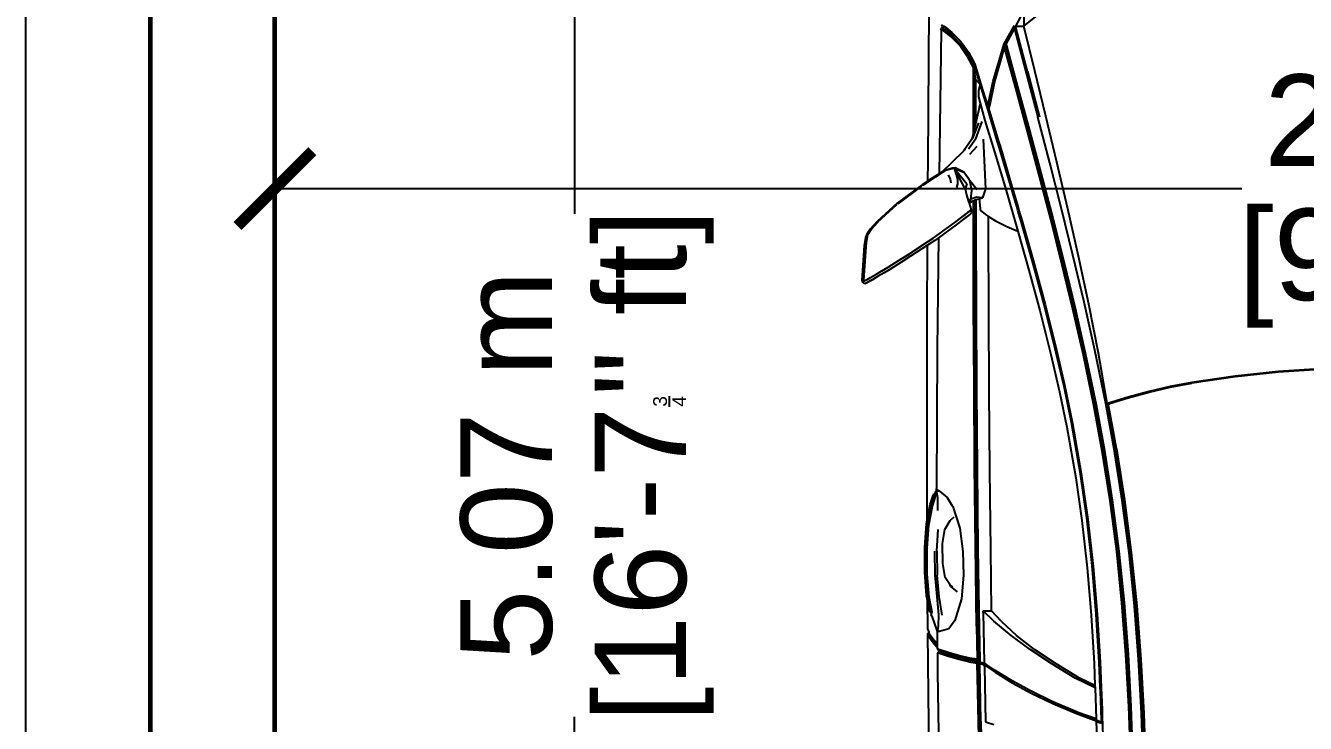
# Model space of a CAD drawing. Header units: metres. Extents: x 54.3 to 102.1, y 17 to 45.8.
# Drawn here: x 71.001 to 72.541, y 29.581 to 30.421 of the extents above; entities that cross this region are included whole.
import ezdxf

# ---------------------------------------------------------------- set-up
doc = ezdxf.new("R2010")
doc.units = ezdxf.units.M
doc.layers.get('Defpoints').update_dxf_attribs({"lineweight": 0})
doc.layers.add('A-WALL', color=6, linetype='Continuous', lineweight=60)
doc.layers.add('Edges', color=7, linetype='Continuous')
doc.styles.add('TEXTS', font='swissl.ttf')
doc.dimstyles.new('Copy of DIMTEXT', dxfattribs={"dimscale": 0.3, "dimtxt": 0.22, "dimasz": 0.18, "dimexe": 0.05, "dimexo": 0.05, "dimgap": 0.05, "dimtad": 0, "dimzin": 1, "dimdsep": 46, "dimtxsty": 'TEXTS', "dimblk": 'ARCHTICK', "dimcen": 0.1, "dimclrd": 256, "dimclre": 6, "dimclrt": 7, "dimadec": 0, "dimazin": 0, "dimtfac": 0.15, "dimtix": 1, "dimtofl": 0, "dimtmove": 1, "dimatfit": 3, "dimldrblk": 'OPEN', "dimfxl": 0, "dimtolj": 1, "dimtzin": 0, "dimarcsym": 0})

# ---------------------------------------------------------------- blocks, each defined once
blk = doc.blocks.new('BMW 7 Series pl')
at = {"layer": 'Edges'}
for p, q in [((-431.4, -209.6), (-424.2, -314.2)), ((-430.2, -209.6), (-422.9, -314.2)), ((-424.2, -314.2), (-415.9, -392.4)), ((-422.9, -314.2), (-414.7, -392.4)), ((-415.9, -392.4), (-404.6, -470.2)), ((-414.7, -392.4), (-403.4, -470.2)), ((-404.6, -470.2), (-397.3, -508.8)), ((-396, -508.7), (-403.4, -470.2)), ((-397.3, -508.8), (-388.5, -546.9)), ((-387.2, -546.9), (-396, -508.7)), ((-388.5, -546.9), (-378.2, -584.7)), ((-376.9, -584.7), (-387.2, -546.9)), ((-98.8, -578.8), (-3.1, -568.9)), ((-98.2, -580.3), (-2.7, -570.5)), ((-2.6, -573), (-98.1, -582.8)), ((-3.1, -568.9), (93.4, -561.6)), ((-2.7, -570.5), (93.6, -563.2)), ((93.7, -565.7), (-2.6, -573)), ((93.4, -561.6), (190.2, -556.4)), ((93.6, -563.2), (190.4, -558)), ((190.5, -560.5), (93.7, -565.7)), ((190.2, -556.4), (287.2, -552.9)), ((190.4, -558), (287.3, -554.5)), ((287.3, -557.1), (190.5, -560.5)), ((-378.2, -584.7), (-367, -621.7)), ((-366.7, -618.3), (-376.9, -584.7)), ((-285.7, -605.7), (-193.4, -591.1)), ((-284.7, -607.2), (-192.6, -592.6)), ((-192.6, -595.1), (-284.7, -609.7)), ((-193.4, -591.1), (-98.8, -578.8)), ((-192.6, -592.6), (-98.2, -580.3)), ((-98.1, -582.8), (-192.6, -595.1)), ((-101.5, -601.1), (-8.9, -591.7)), ((-8.5, -592.9), (-100.9, -602.4)), ((-8.3, -595.6), (-100.7, -605.1)), ((-8.9, -591.7), (84.4, -584.5)), ((84.7, -585.7), (-8.5, -592.9)), ((84.8, -588.4), (-8.3, -595.6)), ((84.4, -584.5), (178, -579.4)), ((178.1, -580.7), (84.7, -585.7)), ((178.2, -583.3), (84.8, -588.4)), ((178, -579.4), (271.8, -576.1)), ((271.8, -577.3), (178.1, -580.7)), ((271.9, -580), (178.2, -583.3)), ((-284.7, -609.7), (-366.9, -624.7)), ((-284.7, -607.2), (-366.8, -622.2)), ((-366.7, -618.3), (-366.1, -620.4)), ((-366.6, -621.6), (-366.1, -620.4)), ((-365.8, -619.9), (-366.3, -618.3)), ((-366.1, -620.4), (-365.7, -620.3)), ((-365.7, -620.3), (-364, -620)), ((-365.4, -621.1), (-365.7, -620.3)), ((-285.7, -605.7), (-364, -620)), ((-282.4, -627.1), (-193, -613)), ((-192.2, -614.3), (-281.4, -628.4)), ((-192, -616.9), (-281.3, -631)), ((-193, -613), (-101.5, -601.1)), ((-100.9, -602.4), (-192.2, -614.3)), ((-100.7, -605.1), (-192, -616.9)), ((-457.1, -637.8), (-545.2, -655.1)), ((-366.9, -624.7), (-462.8, -644.4)), ((-366.8, -622.2), (-457.1, -637.8)), ((-454.8, -660.9), (-364.4, -642.1)), ((-363.3, -643.4), (-453.5, -662.2)), ((-367, -621.7), (-366.8, -622.2)), ((-366.8, -622.2), (-366.6, -621.6)), ((-366.6, -621.6), (-365.9, -621.5)), ((-364.4, -642.1), (-282.4, -627.1)), ((-281.4, -628.4), (-363.3, -643.4)), ((-281.3, -631), (-363.1, -646.1)), ((11.7, -641.7), (-75.3, -649)), ((-73.6, -647.4), (11.7, -640.2)), ((11.7, -640.2), (97.7, -635)), ((99.1, -636.4), (11.7, -641.7)), ((97.7, -635), (143.9, -633.1)), ((143.1, -634.6), (99.1, -636.4)), ((100.4, -645.8), (140.4, -644.1)), ((144.4, -644), (126.7, -679.7)), ((140.4, -644.1), (126.7, -671.8)), ((140.4, -644.1), (144.4, -644)), ((143.9, -633.1), (143.1, -634.6)), ((151.2, -634.3), (143.1, -634.6)), ((143.9, -633.1), (183.9, -631.4)), ((144.4, -644), (144.5, -644)), ((144.5, -644), (200.4, -641.9)), ((144.5, -643.8), (145.1, -643.8)), ((201.1, -632.4), (151.2, -634.3)), ((183.9, -631.4), (201.9, -630.9)), ((200.4, -641.9), (188.5, -674.8)), ((190.7, -669.6), (200.8, -641.8)), ((190.7, -677.6), (203.7, -641.8)), ((200.4, -641.9), (200.5, -641.9)), ((200.5, -641.9), (200.8, -641.8)), ((200.8, -641.8), (202.1, -641.7)), ((201.1, -632.4), (201.9, -630.9)), ((204.4, -632.3), (201.1, -632.4)), ((201.9, -630.9), (205.2, -630.8)), ((202.1, -641.7), (203.7, -638.5)), ((203.7, -638.5), (204.9, -633.7)), ((203.7, -638.5), (203.7, -641.7)), ((203.7, -641.7), (204.1, -641.7)), ((203.7, -641.8), (204.1, -641.7)), ((203.7, -641.8), (203.7, -641.7)), ((204.1, -641.7), (252.3, -640.3)), ((205.3, -641.6), (204.1, -641.7)), ((205.2, -630.8), (204.4, -632.3)), ((205.3, -632.2), (204.4, -632.3)), ((204.9, -633.7), (205.3, -632.2)), ((204.9, -633.7), (208.1, -633.6)), ((205.2, -630.8), (239.2, -629.7)), ((206.9, -638.4), (205.3, -641.6)), ((208.1, -633.6), (206.9, -638.4)), ((208.5, -632.1), (208.1, -633.6)), ((-549, -663.8), (-633.6, -683.9)), ((-545.2, -655.1), (-631.5, -673.8)), ((-462.8, -644.4), (-549, -663.8)), ((-538.1, -679.9), (-454.8, -660.9)), ((-453.5, -662.2), (-536.7, -681.1)), ((-453.4, -664.8), (-536.5, -683.7)), ((-363.1, -646.1), (-453.4, -664.8)), ((-241.1, -668.8), (-158.3, -657)), ((-161.5, -658.7), (-240, -670)), ((-75.3, -649), (-161.5, -658.7)), ((-158.3, -657), (-73.6, -647.4)), ((-156.4, -667.5), (-71.4, -658)), ((-71.4, -658), (14, -650.9)), ((14, -650.9), (100.4, -645.8)), ((-633.6, -683.9), (-717, -704.4)), ((-631.5, -673.8), (-716.6, -693.1)), ((-619.6, -699.7), (-538.1, -679.9)), ((-536.7, -681.1), (-618.1, -700.8)), ((-536.5, -683.7), (-617.9, -703.4)), ((-400.6, -699.1), (-331.1, -684.6)), ((-332.5, -686.2), (-397.2, -699.7)), ((-240, -670), (-332.5, -686.2)), ((-331.1, -684.6), (-241.1, -668.8)), ((-324.3, -694.5), (-233.3, -678.4)), ((-233.3, -678.4), (-156.4, -667.5)), ((126.7, -671.8), (101.1, -713.9)), ((126.7, -679.7), (101.1, -721.8)), ((187.5, -677.6), (169.3, -720)), ((172.6, -720), (190.7, -677.6)), ((188.5, -674.8), (187.5, -677.6)), ((188.5, -674.8), (190.7, -669.6)), ((-800.7, -712.6), (-883.6, -732.4)), ((-716.6, -693.1), (-800.7, -712.6)), ((-717, -704.4), (-799.6, -725.4)), ((-699.8, -720), (-619.6, -699.7)), ((-618.1, -700.8), (-698.2, -721)), ((-617.9, -703.4), (-697.9, -723.7)), ((-397.2, -699.7), (-465.1, -715.4)), ((-462.5, -713.3), (-400.6, -699.1)), ((-454.9, -723.2), (-387.9, -707.7)), ((-387.9, -707.7), (-324.3, -694.5)), ((-1045.3, -772.2), (-1076.7, -732.7)), ((-883.6, -732.4), (-965, -752.3)), ((-799.6, -725.4), (-881.6, -746.7)), ((-779.1, -740.8), (-699.8, -720)), ((-698.2, -721), (-777.5, -741.7)), ((-697.9, -723.7), (-777.2, -744.4)), ((-624.3, -755.3), (-551.2, -735.6)), ((-544.8, -735.5), (-617.9, -755.3)), ((-606.5, -750.7), (-544.7, -733.9)), ((-551.2, -735.6), (-544.7, -733.9)), ((-465.1, -715.4), (-544.8, -735.5)), ((-544.7, -733.9), (-462.5, -713.3)), ((-533.8, -743.1), (-454.9, -723.2)), ((101.1, -713.9), (75.6, -752.9)), ((101.1, -721.8), (75.6, -760.8)), ((169.3, -720), (150.4, -758.9)), ((153.7, -758.9), (172.6, -720)), ((-965, -752.3), (-1045.3, -772.2)), ((-1040.3, -788.5), (-881.6, -746.7)), ((-963.5, -765.5), (-881.8, -744.1)), ((-857.8, -761.9), (-779.1, -740.8)), ((-777.5, -741.7), (-856.1, -762.7)), ((-777.2, -744.4), (-855.8, -765.4)), ((-681.2, -771.3), (-624.3, -755.3)), ((-617.9, -755.3), (-676.9, -771.9)), ((-676.3, -770.4), (-606.5, -750.7)), ((-606.5, -762.8), (-533.8, -743.1)), ((75.6, -752.9), (50, -784.9)), ((150.4, -758.9), (131.9, -793.1)), ((135.2, -793.1), (153.7, -758.9)), ((-1073.4, -772.2), (-1045.3, -772.2)), ((-1073.4, -772.2), (-1045, -787)), ((-1045, -787), (-1045.3, -772.2)), ((-963.5, -765.5), (-1045, -787)), ((-936, -783.2), (-857.8, -761.9)), ((-856.1, -762.7), (-934.4, -783.8)), ((-855.8, -765.4), (-933.9, -786.6)), ((-725.4, -784.1), (-714, -780.7)), ((-688.1, -775), (-714, -782.6)), ((-714, -780.7), (-696.2, -775.6)), ((-714, -780.7), (-714, -782.6)), ((-696.2, -775.6), (-681.2, -771.3)), ((-681.2, -773.1), (-688.1, -775)), ((-681.2, -771.3), (-681.2, -773.1)), ((-676.9, -771.9), (-681.2, -773.1)), ((-676.9, -771.9), (-676.3, -770.4)), ((-676.3, -782.5), (-606.5, -762.8)), ((75.6, -760.8), (50, -794.8)), ((-1013.4, -807.3), (-1046.2, -789)), ((-1045, -787), (-1041.1, -788.7)), ((-1012.2, -805.1), (-1045, -787)), ((-1040.3, -788.5), (-1041.1, -788.7)), ((-1041.1, -788.7), (-1040.3, -789.2)), ((-1040.3, -789.2), (-1013, -804.3)), ((-1013, -804.3), (-1009.5, -803.3)), ((-1012.2, -805.1), (-1013, -804.3)), ((-1012.2, -805.1), (-934.4, -783.8)), ((-1012.2, -805.1), (-1007.7, -806.7)), ((-1012.2, -805.1), (-1006.9, -807.1)), ((-1009.5, -803.3), (-936, -783.2)), ((-933.9, -786.6), (-1007, -806.5)), ((-775.7, -800.7), (-831.7, -817.5)), ((-829.2, -814.8), (-778.1, -799.5)), ((-819.4, -824.9), (-749.5, -803.9)), ((-778.1, -799.5), (-767.1, -796.3)), ((-778.1, -799.5), (-775.7, -800.7)), ((-761.6, -796.5), (-775.7, -800.7)), ((-767.1, -796.3), (-725.4, -784.1)), ((-721.2, -784.7), (-761.6, -796.5)), ((-749.5, -803.9), (-676.4, -782.5)), ((-721.2, -784.7), (-725.4, -784.1)), ((-714, -782.6), (-721.2, -784.7)), ((-695.3, -822.9), (-684.7, -802.3)), ((-684.7, -802.3), (-676.4, -782.5)), ((-676.4, -782.5), (-676.3, -782.5)), ((24.5, -812.8), (50, -784.9)), ((50, -794.8), (24.5, -825.7)), ((131.9, -793.1), (113.1, -823.6)), ((116.3, -823.6), (135.2, -793.1)), ((-946.5, -827.1), (-1013.4, -807.3)), ((-1007, -806.5), (-1007.7, -806.7)), ((-1007.7, -806.7), (-1007.3, -806.9)), ((-1007.3, -806.9), (-1006.4, -806.6)), ((-1007.3, -806.9), (-1006.9, -807.1)), ((-1006.9, -807.1), (-951.8, -823.2)), ((-951.8, -823.2), (-1006.9, -807.1)), ((-1004, -806.9), (-1004, -807.1)), ((-951.8, -823.2), (-945.9, -824.8)), ((-918.4, -832.9), (-946.5, -827.1)), ((-945.9, -824.8), (-939.9, -826)), ((-939.9, -826), (-901.6, -834)), ((-891.9, -833.8), (-837.5, -817.3)), ((-839.1, -819.7), (-888.2, -834.6)), ((-875.8, -842.1), (-819.4, -824.9)), ((-829.2, -814.8), (-839.1, -819.7)), ((-831.7, -817.5), (-839.1, -819.7)), ((-837.5, -817.3), (-829.2, -814.8)), ((-703.2, -835.5), (-695.3, -822.9)), ((24.5, -812.8), (5.7, -830)), ((24.5, -825.7), (5.7, -844.9)), ((102.9, -843.1), (116.3, -823.6)), ((113.1, -823.6), (102.9, -838.4)), ((205.3, -841.2), (210.3, -826.1)), ((-940.6, -850.6), (-970, -859.6)), ((-940.6, -850.7), (-969.9, -859.7)), ((-964.1, -856.2), (-940.6, -849.1)), ((-940.6, -850.7), (-948.4, -858.4)), ((-909.4, -841.1), (-940.6, -850.7)), ((-940.6, -849.1), (-930.4, -846)), ((-940.6, -849.1), (-940.6, -850.6)), ((-940.6, -850.6), (-940.6, -850.7)), ((-940.6, -850.7), (-929.2, -853.7)), ((-930.4, -846), (-915.9, -841.5)), ((-902.1, -836.6), (-918.4, -832.9)), ((-917.9, -853.7), (-906.5, -850.7)), ((-915.9, -841.5), (-903, -837.4)), ((-909.4, -841.1), (-915.9, -841.5)), ((-888.2, -834.6), (-909.4, -841.1)), ((-906.5, -850.7), (-906.4, -850.6)), ((-906.4, -850.6), (-875.8, -842.1)), ((-906.4, -850.6), (-906.2, -850.7)), ((-906.2, -850.7), (-871.9, -858.4)), ((-903, -837.4), (-901.3, -836.9)), ((-901.6, -834), (-902.1, -836.6)), ((-902.1, -836.6), (-901, -834.1)), ((-901.3, -836.9), (-902.1, -836.6)), ((-901.6, -834), (-901, -834.1)), ((-900.2, -834.3), (-901.3, -836.9)), ((-901, -834.1), (-900.2, -834.3)), ((-900.2, -834.3), (-896.3, -835.1)), ((-896.3, -835.1), (-891.9, -833.8)), ((-842.6, -858.3), (-873.5, -847)), ((-841.8, -844.8), (-752.7, -841.2)), ((-752.7, -841.2), (-736.6, -846)), ((-736.6, -846), (-737.9, -856.7)), ((-735.3, -850.5), (-736.6, -846)), ((-734.9, -852.1), (-735.3, -850.5)), ((-734.9, -852.1), (-717.3, -850.5)), ((-717.3, -850.5), (-714.1, -850.5)), ((-714.1, -850.5), (-706.6, -840.9)), ((-706.6, -840.9), (-703.2, -835.5)), ((-673.1, -835.5), (-703.2, -835.5)), ((-531.8, -835.1), (-673.1, -835.5)), ((-389.6, -834.4), (-531.8, -835.1)), ((-247.1, -833.3), (-389.6, -834.4)), ((-104.4, -831.6), (-247.1, -833.3)), ((5.7, -830), (-104.4, -831.6)), ((5.7, -844.9), (5.7, -830)), ((9, -844.8), (5.7, -844.9)), ((9, -844.8), (99.6, -843.1)), ((9, -844.8), (9, -844.8)), ((95.1, -851.2), (98.4, -851.2)), ((95.3, -854.1), (98.4, -851.2)), ((102.9, -843.1), (98.1, -853)), ((98.1, -853), (98.6, -850)), ((98.4, -851.2), (98.5, -850)), ((98.5, -850), (99.6, -843.2)), ((98.6, -850), (98.5, -850)), ((98.6, -850), (100, -843)), ((101.6, -851.1), (98.6, -854)), ((99.7, -843), (99.6, -843.1)), ((99.6, -843.2), (99.6, -843.1)), ((100.1, -842.4), (99.7, -843)), ((99.7, -843), (100, -843)), ((100, -843), (100.1, -842.4)), ((102.9, -838.4), (100.1, -842.4)), ((102.9, -843.1), (101.6, -851.1)), ((204.2, -849.1), (101.6, -851.1)), ((102.9, -843.1), (102.9, -838.4)), ((106.1, -843), (102.9, -843.1)), ((106.1, -843), (205.3, -841.2)), ((322.1, -851), (177.8, -854.2)), ((322.5, -849.3), (178.2, -852.5)), ((204.2, -849.1), (325.1, -846.5)), ((-1015.9, -883.9), (-998.2, -871.6)), ((-992.1, -871.4), (-1011.8, -884.9)), ((-990.6, -873.9), (-1010.3, -887.2)), ((-998.2, -871.6), (-980.7, -862.1)), ((-975.4, -862.4), (-992.1, -871.4)), ((-990.6, -873.9), (-969.9, -862.5)), ((-968.2, -857.5), (-980.7, -862.1)), ((-980.7, -862.1), (-976.9, -860.1)), ((-976.9, -860.1), (-968.2, -857.5)), ((-970.7, -859.7), (-975.4, -862.4)), ((-970, -859.7), (-970.7, -859.7)), ((-970, -859.6), (-966, -857.3)), ((-970, -859.6), (-969.9, -859.7)), ((-966.5, -861), (-970, -859.7)), ((-969.9, -859.7), (-970, -859.7)), ((-964.3, -862.5), (-969.9, -862.5)), ((-968.2, -857.5), (-968.1, -857.4)), ((-968.1, -857.4), (-967.6, -857.3)), ((-967.6, -857.3), (-964.1, -856.2)), ((-967.6, -857.3), (-966, -857.3)), ((-948.4, -858.4), (-966.5, -861)), ((-860.2, -861), (-966.5, -861)), ((-966, -857.3), (-964.1, -856.2)), ((-963.8, -862.5), (-964.3, -862.5)), ((-963.8, -862.5), (-963.8, -862.5)), ((-853.3, -862.5), (-963.8, -862.5)), ((-871.9, -858.4), (-948.4, -858.4)), ((-929.2, -853.7), (-917.9, -853.7)), ((-871.9, -858.4), (-860.2, -861)), ((-843.5, -863.9), (-871.1, -852.7)), ((-860.2, -861), (-853.3, -862.5)), ((-853.3, -862.5), (-841.7, -865.2)), ((-843.5, -863.9), (-841.7, -865.2)), ((-842.6, -858.3), (-824.1, -871.6)), ((-841.7, -865.2), (-820.3, -880.3)), ((-829, -856.6), (-814.5, -869.6)), ((-769.2, -870.1), (-780.1, -878)), ((-769.1, -870.1), (-780, -878)), ((-768.1, -869.3), (-769.2, -870.1)), ((-769.1, -870.1), (-769.2, -870.1)), ((-768, -869.3), (-769.1, -870.1)), ((-767.5, -868.9), (-768.1, -869.3)), ((-768.1, -869.3), (-768, -869.3)), ((-767.5, -869), (-768, -869.3)), ((-767.5, -868.9), (-751.6, -855.9)), ((-749.9, -865.2), (-767.5, -868.9)), ((-749.9, -865.3), (-767.5, -869)), ((-734.4, -867), (-749.9, -865.2)), ((-734.4, -867), (-749.9, -865.3)), ((-739.5, -874.3), (-728.2, -870.7)), ((-737.9, -856.7), (-734.4, -867)), ((-733.4, -858.3), (-734.9, -852.1)), ((-733.3, -867.6), (-734.4, -867)), ((-733.2, -867.8), (-734.4, -867)), ((-733.4, -858.3), (-676.8, -858.2)), ((-733, -859.9), (-733.4, -858.3)), ((-733.3, -867.6), (-733.2, -867.8)), ((-728.1, -870.7), (-733.3, -867.6)), ((-728.2, -870.7), (-733.2, -867.8)), ((-733, -859.9), (-732.4, -860.9)), ((-685.5, -860.9), (-732.4, -860.9)), ((-732.4, -860.9), (-731.4, -862.5)), ((-687.2, -862.5), (-731.4, -862.5)), ((-731.4, -862.5), (-726.7, -870.3)), ((-728.2, -870.7), (-728.1, -870.7)), ((-728.1, -870.7), (-726.7, -870.3)), ((-726.7, -870.3), (-715.2, -866.7)), ((-709.7, -865.5), (-715.2, -866.6)), ((-713.7, -868.5), (-715.2, -866.6)), ((-715.2, -866.7), (-713.7, -868.5)), ((-715.2, -866.7), (-710.7, -872.2)), ((-713.4, -868.8), (-713.7, -868.5)), ((-713.4, -868.8), (-710.7, -872.2)), ((-710.1, -872.9), (-713.4, -868.8)), ((-710.1, -873), (-710.7, -872.2)), ((-710.1, -872.9), (-709.7, -873.4)), ((-709.7, -873.4), (-710.1, -873)), ((-708.2, -867.3), (-709.7, -865.5)), ((-709.5, -873.8), (-709.7, -873.4)), ((-709.5, -873.8), (-709.2, -874.2)), ((-709.2, -874.2), (-706.4, -877.7)), ((-709.2, -874.2), (-708.3, -875.2)), ((-708, -867.7), (-708.2, -867.3)), ((-708, -867.7), (-704.9, -871.5)), ((-704.9, -871.5), (-702.9, -874.1)), ((-698.7, -879.3), (-702.9, -874.1)), ((-702.9, -874.1), (-697.6, -880.9)), ((-543, -862.2), (-687.2, -862.5)), ((-541.7, -860.6), (-685.5, -860.9)), ((-676.8, -858.2), (-534.8, -857.9)), ((-398.9, -861.5), (-543, -862.2)), ((-397.9, -859.9), (-541.7, -860.6)), ((-534.8, -857.9), (-392.1, -857.2)), ((-254.7, -860.5), (-398.9, -861.5)), ((-253.8, -858.9), (-397.9, -859.9)), ((-392.1, -857.2), (-249.1, -856.1)), ((-110.5, -859), (-254.7, -860.5)), ((-109.9, -857.3), (-253.8, -858.9)), ((-249.1, -856.1), (-106.1, -854.5)), ((33.5, -856.9), (-110.5, -859)), ((34, -855.2), (-109.9, -857.3)), ((-106.1, -854.5), (4.3, -852.9)), ((4.3, -852.9), (95.1, -851.2)), ((33.5, -856.9), (92.5, -855.9)), ((34, -855.2), (94, -854.1)), ((86.2, -887.6), (90.2, -870.2)), ((88.3, -886.7), (92.3, -869.2)), ((90.2, -870.2), (92.5, -855.9)), ((95.4, -864.1), (91.5, -881.6)), ((95.4, -869.1), (91.5, -886.7)), ((92.3, -869.2), (92.7, -866.4)), ((94, -854.1), (92.5, -855.9)), ((92.7, -866.4), (94.4, -855.2)), ((92.7, -866.4), (96.8, -859.6)), ((97.5, -870.6), (93.5, -888.2)), ((94.7, -854.1), (94, -854.1)), ((94.4, -855.2), (94.7, -854.1)), ((95.3, -854.1), (94.7, -854.1)), ((96.5, -862.1), (95.4, -864.1)), ((96.5, -862.1), (95.4, -869.1)), ((96.8, -859.6), (96.5, -862.1)), ((97.6, -854.7), (96.8, -859.6)), ((97.5, -870.6), (99.9, -855.7)), ((98.1, -853), (97.6, -854.7)), ((98.6, -854), (98.1, -853)), ((98.8, -854), (98.6, -854)), ((130.4, -853.4), (98.8, -854)), ((98.8, -854), (99.6, -855.2)), ((99.1, -855.9), (99.6, -855.2)), ((99.9, -855.6), (99.3, -856.6)), ((99.6, -855.2), (99.9, -855.6)), ((177.8, -854.2), (99.9, -855.7)), ((99.9, -855.6), (99.9, -855.7)), ((176.2, -852.6), (130.4, -853.4)), ((178.2, -852.5), (176.2, -852.6)), ((176.2, -852.6), (176.2, -854)), ((-1028.2, -896), (-1042.2, -913.5)), ((-1033.8, -901.3), (-1017.7, -885.1)), ((-1015.9, -883.9), (-1028.2, -896)), ((-1011.8, -884.9), (-1028.2, -901.1)), ((-1010.3, -887.2), (-1026.5, -903.2)), ((-1017.7, -885.1), (-1015.9, -883.9)), ((-1000.9, -874.9), (-1000.9, -875.1)), ((-820.3, -880.3), (-823.8, -876.6)), ((-782.8, -919.6), (-820.3, -880.3)), ((-789.8, -894), (-790.5, -895.3)), ((-790.5, -895.3), (-790.5, -895.4)), ((-790.5, -895.4), (-790.5, -895.3)), ((-790.2, -900.4), (-790.5, -895.4)), ((-790.5, -895.4), (-790.5, -895.4)), ((-790.5, -895.4), (-789.3, -896.5)), ((-786.2, -912), (-790.5, -895.4)), ((-782.7, -880), (-789.8, -894)), ((-789.8, -894), (-789.8, -893.9)), ((-789.3, -896.5), (-761.4, -874.5)), ((-752.8, -877.2), (-789.3, -896.5)), ((-789.3, -896.5), (-782.7, -880)), ((-778.3, -893.2), (-789.3, -896.5)), ((-780.1, -878), (-782.7, -879.9)), ((-780, -878), (-782.7, -880)), ((-782.7, -879.9), (-782.7, -880)), ((-780.1, -878), (-780, -878)), ((-769.2, -890.4), (-778.3, -893.2)), ((-761.8, -890.6), (-769.2, -890.4)), ((-755.2, -892.6), (-761.8, -890.6)), ((-761.4, -874.5), (-752.8, -877.2)), ((-752.8, -877.2), (-739.5, -874.3)), ((-706.4, -877.7), (-708.3, -875.2)), ((-706.2, -878), (-706.4, -877.7)), ((-706.2, -878), (-704.2, -880.5)), ((-704.4, -880.4), (-706.2, -878)), ((-704.4, -880.4), (-704.2, -880.5)), ((-704.2, -880.5), (-704.4, -880.4)), ((-704.2, -880.5), (-704.2, -880.5)), ((-704.2, -880.5), (-704.1, -880.6)), ((-702.3, -883.1), (-704.2, -880.5)), ((-704.2, -880.5), (-704.2, -880.5)), ((-704.1, -880.6), (-703, -882)), ((-702, -883.4), (-703, -882)), ((-703, -882), (-702.3, -883.1)), ((-702, -883.5), (-702.3, -883.1)), ((-692.1, -896.2), (-702, -883.4)), ((-701.3, -884.3), (-702, -883.4)), ((-701.3, -884.3), (-702, -883.5)), ((-692.1, -896.3), (-701.3, -884.3)), ((-697.6, -880.9), (-698.7, -879.3)), ((-697.6, -880.9), (-687.9, -893.5)), ((-664.1, -935), (-692.1, -896.2)), ((-664.1, -935.1), (-692.1, -896.3)), ((-687.9, -893.5), (-664.6, -925.6)), ((-181.4, -899.9), (-142.8, -887)), ((-156.4, -904.3), (-162.8, -897.1)), ((-142.8, -887), (-100.9, -881.5)), ((-100.9, -881.5), (-58.1, -880.7)), ((-58.1, -880.7), (-15.6, -883.9)), ((-28.1, -891.1), (-38, -903)), ((-15.6, -883.9), (23.5, -895.8)), ((23.5, -895.8), (38.4, -906.9)), ((80.7, -906.5), (86.2, -887.6)), ((82.8, -905.7), (88.3, -886.7)), ((91.5, -881.6), (86, -900.6)), ((91.5, -886.7), (86, -905.6)), ((93.5, -888.2), (88, -907.2)), ((-1047.5, -920.6), (-1046, -917.4)), ((-1046, -917.4), (-1045.8, -916.9)), ((-1041.9, -919.6), (-1046, -917.4)), ((-1045.8, -916.9), (-1045.7, -916.6)), ((-1045.2, -916.9), (-1045.8, -916.9)), ((-1045.7, -916.6), (-1045.4, -915.9)), ((-1045.2, -916.9), (-1045.7, -916.6)), ((-1045.4, -915.9), (-1043.1, -913)), ((-1044.5, -916.9), (-1045.2, -916.9)), ((-1042.2, -918.6), (-1045.2, -916.9)), ((-1040.9, -916.9), (-1044.5, -916.9)), ((-1043.1, -913), (-1033.8, -901.3)), ((-1042.2, -913.5), (-1043.1, -913)), ((-1040.9, -916.9), (-1042.2, -918.6)), ((-1042.2, -918.6), (-1040.3, -921)), ((-1040.3, -921), (-1041.9, -919.6)), ((-1028.2, -901.1), (-1040.9, -916.9)), ((-1038.1, -917.7), (-1040.3, -921)), ((-1026.5, -903.2), (-1038.1, -917.7)), ((-1035.1, -917), (-1035.2, -917)), ((-787.1, -912.7), (-790.2, -900.4)), ((-787.1, -912.7), (-774.9, -931.8)), ((-782.8, -919.6), (-787.1, -912.7)), ((-786.2, -912), (-786.2, -912.4)), ((-786.2, -912.4), (-773.9, -931.2)), ((-779.7, -924.4), (-782.8, -919.6)), ((-778.1, -908), (-770.3, -904.5)), ((-770.3, -904.5), (-763.4, -903.4)), ((-209.4, -923.7), (-197.9, -909.6)), ((-197.9, -909.6), (-182.8, -900.7)), ((-182.8, -900.7), (-181.4, -899.9)), ((-140.5, -914.3), (-156.4, -904.3)), ((-115.2, -918.3), (-140.5, -914.3)), ((-79.1, -917.9), (-115.2, -918.3)), ((-53.7, -913.3), (-79.1, -917.9)), ((-41.3, -905.2), (-53.7, -913.3)), ((-36.5, -899.8), (-41.3, -905.2)), ((-38, -903), (-41.3, -905.2)), ((13.5, -919.1), (-19.9, -924.4)), ((38.4, -906.9), (43.4, -923.3)), ((75.5, -922.9), (80.7, -906.5)), ((77.4, -922.6), (78.5, -919.1)), ((78.5, -919.1), (82.8, -905.7)), ((79.8, -920.2), (78.5, -919.1)), ((86, -900.6), (79.8, -920.2)), ((86, -905.6), (80.7, -922.5)), ((88, -907.2), (82.8, -923.6)), ((-802, -944.1), (-1074.6, -942.1)), ((-1040.3, -921), (-1037.6, -920.8)), ((-1037.6, -920.8), (-779.7, -924.4)), ((-775, -931.9), (-779.7, -924.4)), ((-775, -931.9), (-766.8, -944.3)), ((-774.9, -931.8), (-766.6, -944.3)), ((-773.9, -931.3), (-758.8, -954.1)), ((-664.6, -925.6), (-464.9, -927.7)), ((-664.6, -925.6), (-659.9, -932.1)), ((-657.6, -944.9), (-664.1, -935)), ((-657.7, -944.9), (-664.1, -935.1)), ((-659.9, -932.1), (-651.5, -944.9)), ((-464.9, -927.7), (-213.9, -928.8)), ((-211.8, -928.8), (-213.9, -928.8)), ((-210.7, -927), (-211.8, -928.8)), ((-211.8, -928.8), (-211.1, -927.2)), ((-211.1, -927.2), (-210.7, -926.2)), ((-210.7, -927), (-211.1, -927.2)), ((-210.7, -926.1), (-210.1, -924.6)), ((-210, -925.1), (-210.7, -926.1)), ((-210.7, -926.2), (-210.7, -926.1)), ((-210.7, -926.2), (-210.6, -926.8)), ((-210.6, -926.8), (-210.7, -927)), ((-210.6, -926.9), (-210.7, -927)), ((-210, -925.7), (-210.6, -926.8)), ((-210, -926.6), (-210.6, -926.9)), ((-210.6, -926.8), (-210.6, -926.9)), ((-210.6, -926.9), (-210, -930.2)), ((-210.1, -924.6), (-209.4, -923.7)), ((-209.9, -929.6), (-210, -930.2)), ((-210, -930.2), (-204.6, -932.1)), ((-208.7, -928.1), (-209.9, -929.6)), ((-209.4, -923.7), (-208.7, -928.1)), ((-197.6, -926.8), (-208.7, -928.1)), ((-204.4, -930.4), (-205.1, -931.2)), ((-205.1, -931.2), (-204.6, -932.1)), ((-204.6, -932.1), (-203.8, -933.5)), ((-201.8, -930.3), (-204.4, -930.4)), ((-203.8, -933.5), (-201.1, -933.3)), ((-201.6, -934.8), (-203.8, -933.5)), ((-201.8, -930.3), (-201.6, -930.3)), ((-182.5, -936.3), (-201.6, -930.3)), ((-185, -940.6), (-201.6, -934.8)), ((-201.1, -933.3), (-183.1, -939)), ((-174.6, -926.6), (-197.6, -926.8)), ((-157.9, -945.7), (-185, -940.6)), ((-183.1, -939), (-148.3, -945.3)), ((-148, -942.6), (-182.5, -936.3)), ((-106.7, -945.7), (-148, -942.6)), ((-101.5, -928.1), (-140.1, -925.7)), ((-101.5, -928.1), (-58, -927.6)), ((-58, -931.2), (-101.4, -931.7)), ((-18.7, -942), (-60.1, -945.5)), ((-19.9, -924.4), (-58, -927.6)), ((-19.8, -927.8), (-58, -931.2)), ((13.3, -924.7), (-19.8, -927.8)), ((8.3, -936.7), (-18.7, -942)), ((-18.4, -944.6), (6.3, -939.8)), ((5.4, -941.5), (-12.8, -945)), ((8.6, -940.7), (5.4, -941.5)), ((6.3, -939.8), (8.6, -940.7)), ((8.3, -936.7), (8.4, -936.8)), ((10.4, -937.5), (8.4, -936.8)), ((9.7, -938.8), (8.6, -940.7)), ((10.4, -937.5), (9.7, -938.8)), ((9.7, -938.8), (12.6, -938.3)), ((15.3, -937.5), (12.6, -938.3)), ((33.8, -925.2), (13.3, -924.7)), ((15.3, -937.5), (41.3, -928.2)), ((41.5, -926.6), (33.8, -925.2)), ((39.4, -944.8), (44.5, -943)), ((41.3, -928.2), (41.5, -926.9)), ((41.5, -926.6), (42.4, -922.1)), ((41.5, -926.9), (41.5, -926.6)), ((43.1, -927.6), (41.5, -926.9)), ((42.2, -925.3), (41.9, -926.3)), ((43.4, -923.3), (43.1, -927.6)), ((43.1, -927.6), (64.2, -927.5)), ((44, -942.6), (43.9, -942.5)), ((44, -942.6), (44, -942.5)), ((44.4, -942.9), (44, -942.6)), ((44.6, -942.8), (44.2, -942.4)), ((44.5, -943), (46.5, -942.3)), ((46.7, -944.7), (44.5, -943)), ((45.9, -942.3), (44.6, -942.8)), ((46.5, -942.3), (46.9, -942)), ((309.8, -941.6), (46.7, -944.7)), ((53.8, -942.3), (46.7, -944.7)), ((46.9, -942), (58.5, -933.1)), ((51.7, -940.3), (46.9, -942)), ((63.8, -931.2), (51.7, -940.3)), ((65.9, -933.2), (53.8, -942.3)), ((60.6, -931.2), (58.5, -933.1)), ((58.5, -933.1), (59.9, -931.7)), ((59.9, -931.7), (64.2, -927.5)), ((59.9, -931.7), (60.6, -931.2)), ((60.6, -931.2), (64.4, -927.5)), ((67.6, -927.5), (63.8, -931.2)), ((64.2, -927.5), (64.4, -927.5)), ((64.4, -927.5), (67.6, -927.5)), ((71.8, -927.5), (65.9, -933.2)), ((67.6, -927.5), (71.8, -927.5)), ((71.8, -927.5), (72.2, -927.5)), ((72.2, -927.5), (74.5, -927.4)), ((74.5, -927.4), (75.5, -922.9)), ((74.5, -927.4), (76.6, -925.3)), ((76.6, -925.3), (77.3, -923)), ((77.3, -923), (77.4, -922.6)), ((79, -924.5), (77.3, -923)), ((79, -924.5), (77.3, -923)), ((77.3, -923), (77.3, -923)), ((79.1, -922.5), (77.4, -922.6)), ((79.8, -925.2), (79, -924.5)), ((79.8, -925.2), (79, -924.5)), ((80.7, -922.5), (79.1, -922.5)), ((80.7, -922.5), (79.8, -925.2)), ((79.8, -925.2), (81.9, -927.6)), ((79.8, -925.2), (79.8, -925.2)), ((82.8, -923.6), (81.9, -927.6)), ((81.9, -927.6), (84.1, -927.4)), ((84.1, -927.4), (116.3, -927.1)), ((116.3, -927.1), (406.9, -922.2)), ((-766.8, -944.3), (-802, -944.1)), ((-766.8, -944.3), (-759.7, -955)), ((-766.6, -944.3), (-766.8, -944.3)), ((-766.6, -944.3), (-759.7, -954.8)), ((-759.7, -954.8), (-726.6, -999.6)), ((-759.7, -955), (-726.7, -999.9)), ((-757.6, -955.8), (-725.8, -998.7)), ((-657.6, -944.9), (-657.7, -944.9)), ((-635.5, -978.5), (-657.7, -944.9)), ((-635.5, -978.4), (-657.6, -944.9)), ((-524.1, -945.6), (-651.5, -944.9)), ((-651.5, -944.9), (-631.4, -975.5)), ((-246.2, -946), (-524.1, -945.6)), ((-157.9, -945.7), (-246.2, -946)), ((-150.5, -947.1), (-157.9, -945.7)), ((-109.1, -950.2), (-150.5, -947.1)), ((-148.3, -945.3), (-106.7, -948.4)), ((-62.7, -950.1), (-109.1, -950.2)), ((-60.1, -945.5), (-106.7, -945.7)), ((-106.7, -948.4), (-60, -948.1)), ((-21.3, -946.7), (-62.7, -950.1)), ((-60, -948.1), (-18.4, -944.6)), ((-12.8, -945), (-21.3, -946.7)), ((37.3, -944.8), (-12.8, -945)), ((39.4, -944.8), (37.3, -944.8)), ((38.8, -944.3), (38.9, -944.4)), ((-624.5, -996.1), (-635.5, -978.4)), ((-624.5, -996.2), (-635.5, -978.5)), ((-631.4, -975.5), (-620.4, -993)), ((-726.7, -999.9), (-693.9, -1035.5)), ((-726.6, -999.6), (-693.8, -1035.2)), ((-724.4, -1000.3), (-724.5, -1000.1)), ((-693.1, -1034.2), (-724.4, -1000.3)), ((-611.8, -1016), (-624.5, -996.1)), ((-611.8, -1016.1), (-624.5, -996.2)), ((-620.4, -993), (-607.9, -1012.7)), ((-693.8, -1035.2), (-679.8, -1047.9)), ((-692.5, -1034.8), (-692.4, -1034.8)), ((-692.4, -1034.8), (-679.1, -1046.8)), ((-605.2, -1026.9), (-611.8, -1016)), ((-605.2, -1027), (-611.8, -1016.1)), ((-607.9, -1012.7), (-601.5, -1023.3)), ((-605.2, -1027), (-605.2, -1026.9)), ((-598.9, -1038.1), (-605.2, -1027)), ((-601.5, -1023.3), (-595.4, -1034)), ((-595.4, -1034), (-593.7, -1036.9)), ((-693.9, -1035.5), (-679.9, -1048.3)), ((-679.9, -1048.3), (-671.2, -1054.3)), ((-679.8, -1047.9), (-671.1, -1053.9)), ((-678.7, -1047.1), (-670.7, -1052.7)), ((-671.2, -1054.3), (-665.3, -1056.5)), ((-671.1, -1053.9), (-656.8, -1056.3)), ((-656.6, -1055.1), (-670.7, -1052.7)), ((-665.3, -1056.5), (-651, -1058.9)), ((-656.8, -1056.3), (-588.6, -1060.6)), ((-588.7, -1059.4), (-656.6, -1055.1)), ((-593.3, -1047.7), (-598.9, -1038.1)), ((-598.9, -1038.1), (-598.9, -1038.1)), ((-589.6, -1043.7), (-593.7, -1036.9)), ((-593.7, -1036.9), (-590.9, -1041.8)), ((-593.3, -1047.8), (-593.3, -1047.7)), ((-589.9, -1053.7), (-593.3, -1047.8)), ((-590.3, -1042.7), (-590.9, -1041.8)), ((-590.1, -1043.3), (-590.3, -1042.7)), ((-590.1, -1043.3), (-589.9, -1043.6)), ((-589.9, -1043.6), (-587.1, -1048.5)), ((-589.9, -1053.7), (-589.9, -1053.7)), ((-588.9, -1055.4), (-589.9, -1053.7)), ((-587.1, -1048.5), (-589.6, -1043.7)), ((-588.9, -1055.4), (-588.9, -1055.4)), ((-586.7, -1059.4), (-588.9, -1055.4)), ((-587.1, -1048.5), (-583.2, -1055.2)), ((-582.2, -1058), (-585.6, -1062.3)), ((-583.2, -1055.2), (-582.2, -1058)), ((-651, -1058.9), (-587.7, -1063.2)), ((-588.7, -1059.4), (-588.7, -1059.4)), ((-588.6, -1060.4), (-588, -1060.4)), ((-588.6, -1060.6), (-587.9, -1060.7)), ((-588, -1060.4), (-588.4, -1059.7)), ((-588, -1060.4), (-587.9, -1060.3)), ((-587.9, -1060.7), (-588, -1060.4)), ((-587.7, -1061.1), (-587.9, -1060.7)), ((-587.9, -1060.7), (-587.5, -1060.7)), ((-587.7, -1063.2), (-586.7, -1063.2)), ((-587.5, -1060.7), (-586.6, -1059.5)), ((-587.5, -1060.7), (-587.3, -1061.1)), ((-586.7, -1063.2), (-587.4, -1061.7)), ((-587.3, -1061.1), (-586.7, -1063.2)), ((-586.7, -1059.4), (-586.6, -1059.4)), ((-586.6, -1059.5), (-586.7, -1059.4)), ((-586.7, -1063.2), (-585.6, -1062.3)), ((-586.6, -1059.5), (-586.6, -1059.5)), ((-586.6, -1059.5), (-586.6, -1059.5)), ((-586.6, -1059.5), (-586.6, -1059.5)), ((-586.6, -1059.5), (-586.6, -1059.5)), ((-586.6, -1059.5), (-586.2, -1060.2)), ((-586.2, -1060.5), (-586.6, -1059.5)), ((-586.2, -1060.2), (-585.6, -1062.3))]:
    blk.add_line(p, q, dxfattribs=at)
blk = doc.blocks.new('_ArchTick')
at = {"color": 0, "linetype": 'ByBlock', "const_width": 0.15}
blk.add_lwpolyline([(-0.5, -0.5), (0.5, 0.5)], dxfattribs=at)
blk = doc.blocks.new('*D221')
at = {"layer": 'Defpoints', "color": 0, "transparency": 16777216}
for p in [(71.3011, 30.2854), (74.1511, 30.2854), (74.1511, 30.225)]:
    blk.add_point(p, dxfattribs=at)
at = {"layer": 'Edges', "color": 6, "lineweight": -2, "transparency": 16777216}
for p, q in [((71.3011, 30.2604), (71.3011, 30.2)), ((74.1511, 30.2604), (74.1511, 30.2))]:
    blk.add_line(p, q, dxfattribs=at)
at = {"layer": 'Edges', "lineweight": -2, "transparency": 16777216}
for p, q in [((71.3011, 30.225), (72.4643, 30.225)), ((74.1511, 30.225), (72.9879, 30.225))]:
    blk.add_line(p, q, dxfattribs=at)
at = {"layer": 'Edges', "lineweight": -2, "transparency": 16777216, "xscale": 0.09, "yscale": 0.09, "zscale": 0.09, "rotation": 180}
blk.add_blockref('_ArchTick', (71.3011, 30.225), dxfattribs=at)
at = {"layer": 'Edges', "lineweight": -2, "transparency": 16777216, "xscale": 0.09, "yscale": 0.09, "zscale": 0.09}
blk.add_blockref('_ArchTick', (74.1511, 30.225), dxfattribs=at)
at = {"layer": 'Edges', "color": 7, "transparency": 16777216, "char_height": 0.11, "attachment_point": 5, "style": 'TEXTS', "bg_fill": 3, "box_fill_scale": 1.1, "bg_fill_color": 256, "bg_fill_true_color": 13158600, "bg_fill_transparency": 0}
for s, insert in [('\\A1;2.85 m', (72.7261, 30.3065)), ('\\A1;[9\'-4{\\H0.15x;\\S1/4;}" ft]', (72.7261, 30.1292))]:
    blk.add_mtext(s, dxfattribs=dict(at, insert=insert))
blk = doc.blocks.new('_Open')
at = {"color": 0, "linetype": 'ByBlock', "lineweight": -2}
for p, q in [((-1, 0.167), (0, 0)), ((-1, -0.167), (0, 0)), ((0, 0), (-1, 0))]:
    blk.add_line(p, q, dxfattribs=at)
blk = doc.blocks.new('*D222')
at = {"layer": 'Defpoints', "color": 0, "transparency": 16777216}
for p in [(71.3011, 32.4288), (71.3011, 27.3548), (71.6615, 27.3548)]:
    blk.add_point(p, dxfattribs=at)
at = {"layer": 'Edges', "color": 6, "lineweight": -2, "transparency": 16777216}
for p, q in [((71.3261, 32.4288), (71.6865, 32.4288)), ((71.3261, 27.3548), (71.6865, 27.3548))]:
    blk.add_line(p, q, dxfattribs=at)
at = {"layer": 'Edges', "lineweight": -2, "transparency": 16777216}
for p, q in [((71.6615, 32.4288), (71.6615, 30.1944)), ((71.6615, 27.3548), (71.6615, 29.5893))]:
    blk.add_line(p, q, dxfattribs=at)
at = {"layer": 'Edges', "lineweight": -2, "transparency": 16777216, "xscale": 0.09, "yscale": 0.09, "zscale": 0.09}
for p, rotation in [((71.6615, 32.4288), 90), ((71.6615, 27.3548), 270)]:
    blk.add_blockref('_ArchTick', p, dxfattribs=dict(at, rotation=rotation))
at = {"layer": 'Edges', "color": 7, "transparency": 16777216, "char_height": 0.11, "attachment_point": 5, "rotation": 90, "style": 'TEXTS', "bg_fill": 3, "box_fill_scale": 1.1, "bg_fill_color": 256, "bg_fill_true_color": 13158600, "bg_fill_transparency": 0}
for s, insert in [('\\A1;[16\'-7{\\H0.15x;\\S3/4;}" ft]', (71.7573, 29.8918)), ('\\A1;5.07 m', (71.58, 29.8918))]:
    blk.add_mtext(s, dxfattribs=dict(at, insert=insert))

msp = doc.modelspace()

# ---------------------------------------------------------------- linework, layer by layer
msp.add_line((71.0011, 45.7568), (71.0011, 17.0048))
at = {"layer": 'A-WALL'}
for p, q in [((71.1511, 32.5788), (71.1511, 27.2048)), ((71.3011, 27.3548), (71.3011, 32.4288))]:
    msp.add_line(p, q, dxfattribs=at)

# ---------------------------------------------------------------- block references
at = {"xscale": 0.0006692596187054165, "yscale": 0.0006692596187054165, "zscale": 0.0006692596187054165, "rotation": 270}
msp.add_blockref('BMW 7 Series pl', (72.7187, 29.7209), dxfattribs=at)

# ---------------------------------------------------------------- next in the draw order: dimensions: what is measured, and where the dimension line sits
at = {"layer": 'Edges'}
dim = msp.add_linear_dim(base=(74.1511, 30.225), p1=(71.3011, 30.2854), p2=(74.1511, 30.2854), dimstyle='Copy of DIMTEXT', override={"dimscale": 0.5, "dimpost": ' m\\X', "dimfxl": 0.9, "dimfxlon": 1, "dimtfill": 1}, dxfattribs=at)
dim.commit()
dim.dimension.update_dxf_attribs({"geometry": '*D221', "text_midpoint": (72.7261, 30.225)})

# ---------------------------------------------------------------- next in the draw order: dimensions: what is measured, and where the dimension line sits
dim = msp.add_linear_dim(base=(71.6615, 27.3548), p1=(71.3011, 32.4288), p2=(71.3011, 27.3548), angle=90, dimstyle='Copy of DIMTEXT', override={"dimscale": 0.5, "dimpost": ' m\\X', "dimfxl": 0.9, "dimfxlon": 1, "dimtfill": 1}, dxfattribs=at)
dim.commit()
dim.dimension.update_dxf_attribs({"geometry": '*D222', "text_midpoint": (71.6615, 29.8918)})

doc.saveas('drawing.dxf')
